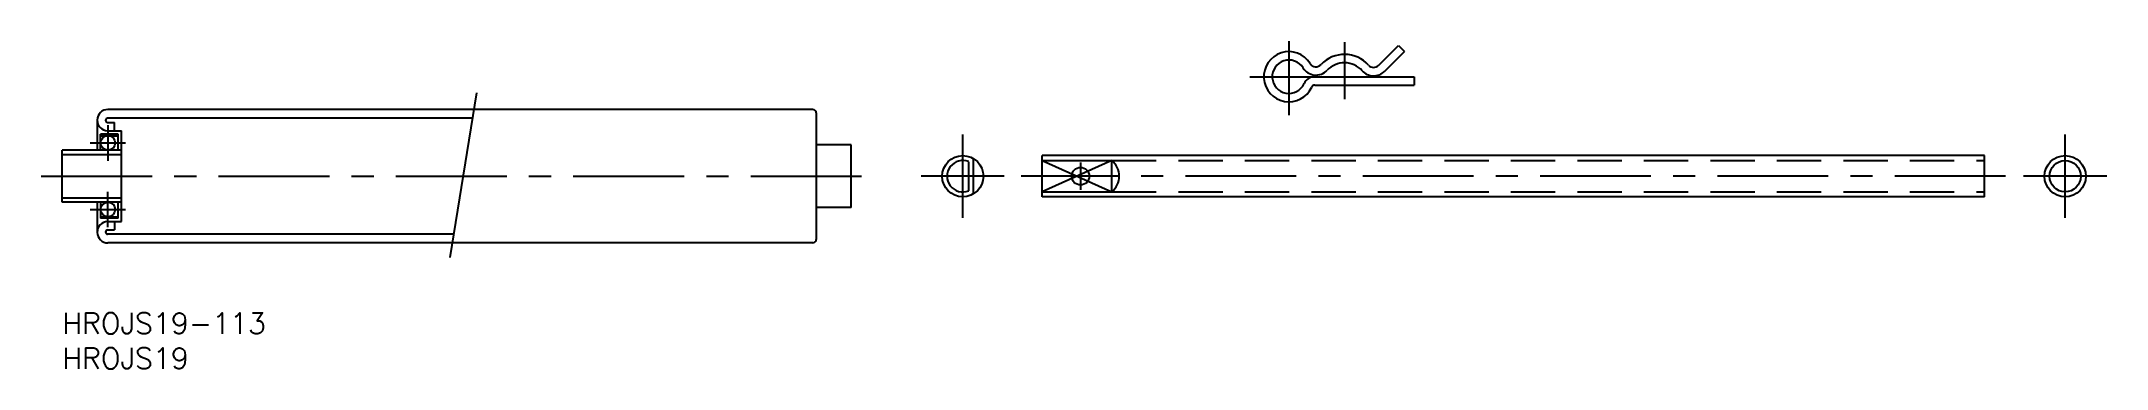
# Model space of a CAD drawing. Extents: x -3 to 293, y -8 to 39.
import ezdxf

# ---------------------------------------------------------------- set-up
doc = ezdxf.new("R2010")
doc.units = 0
doc.header["$LTSCALE"] = 0.5
doc.linetypes.add('CENTER', pattern=[50.8, 31.75, -6.35, 6.35, -6.35])
doc.linetypes.add('DASHED', pattern=[19.05, 12.7, -6.35])
for name, color, linetype in [('MSM_CENTER', 1, 'CENTER'), ('MSM_CONTINUOUS', 7, 'CONTINUOUS'), ('MSM_DASHED', 4, 'DASHED'), ('MSM_NARROW', 5, 'CONTINUOUS'), ('MSM_PART_NUMBER', 7, 'CONTINUOUS')]:
    doc.layers.add(name, color=color, linetype=linetype)
doc.styles.get("Standard").update_dxf_attribs({"font": 'txt.shx', "height": 3, "bigfont": 'bigfont.shx'})

# ---------------------------------------------------------------- blocks, each defined once
blk = doc.blocks.new('*U4')
at = {"layer": 'MSM_PART_NUMBER'}
blk.add_text('HROJS19-113', height=3, dxfattribs=at).set_placement((0, -3))
blk = doc.blocks.new('*U5')
at = {"layer": 'MSM_PART_NUMBER'}
blk.add_text('HROJS19', height=3, dxfattribs=at).set_placement((0, -8))

msp = doc.modelspace()

# ---------------------------------------------------------------- linework, layer by layer
at = {"layer": 'MSM_CENTER'}
for p, q in [((175.69, 38.86), (175.69, 28.27)), ((183.65, 38.74), (183.65, 30.6)), ((170.09, 33.79), (179.41, 33.79)), ((6.54, 26.85), (6.54, 21.77)), ((4, 24.31), (9.08, 24.31)), ((128.98, 13.6), (128.98, 25.5)), ((286.87, 13.6), (286.87, 25.5)), ((145.84, 21.52), (145.84, 17.58)), ((-3, 19.55), (116, 19.55)), ((134.93, 19.55), (123.03, 19.55)), ((278.34, 19.55), (137.34, 19.55)), ((292.82, 19.55), (280.92, 19.55)), ((6.54, 12.25), (6.54, 17.33)), ((4, 14.79), (9.08, 14.79))]:
    msp.add_line(p, q, dxfattribs=at)
at = {"layer": 'MSM_CONTINUOUS'}
for p, q in [((188.53, 35.41), (191.39, 38.27)), ((189.38, 34.56), (192.24, 37.42)), ((191.39, 38.27), (192.24, 37.42)), ((179.41, 33.79), (193.61, 33.79)), ((179.41, 32.59), (193.61, 32.59)), ((193.61, 33.79), (193.61, 32.59)), ((5, 27.59), (5, 23.27)), ((58.73, 27.85), (6.5, 27.85)), ((6.5, 27.25), (7.5, 27.25)), ((107.5, 29.1), (6.54, 29.1)), ((7.5, 26.05), (7.5, 27.25)), ((108, 28.6), (108, 10.5)), ((5.5, 23.27), (5.5, 25.55)), ((8, 25.55), (5.5, 25.55)), ((5.5, 25.35), (8, 25.35)), ((6.5, 26.05), (8.5, 26.05)), ((8, 23.27), (8, 25.55)), ((8.5, 13.05), (8.5, 26.05)), ((113, 24.05), (108, 24.05)), ((113, 15.05), (113, 24.05)), ((8.5, 23.27), (0, 23.27)), ((0, 15.83), (0, 23.27)), ((0, 22.65), (8.5, 22.65)), ((129.83, 17.47), (129.83, 21.63)), ((130.53, 17.04), (130.53, 22.06)), ((140.34, 16.6), (140.34, 22.5)), ((275.34, 22.5), (140.34, 22.5)), ((140.34, 21.8), (150.34, 21.8)), ((150.34, 17.3), (150.34, 21.8)), ((275.34, 16.6), (275.34, 22.5)), ((0, 16.45), (8.5, 16.45)), ((8.5, 15.83), (0, 15.83)), ((5, 15.83), (5, 11.51)), ((5.5, 15.83), (5.5, 13.55)), ((8, 13.55), (8, 15.83)), ((113, 15.05), (108, 15.05)), ((140.34, 17.3), (150.34, 17.3)), ((275.34, 16.6), (140.34, 16.6)), ((5.5, 13.75), (8, 13.75)), ((8, 13.55), (5.5, 13.55)), ((6.5, 13.05), (8.5, 13.05)), ((6.5, 11.85), (7.5, 11.85)), ((7.5, 13.05), (7.5, 11.85)), ((56.05, 11.25), (6.5, 11.25)), ((107.5, 10), (6.54, 10))]:
    msp.add_line(p, q, dxfattribs=at)
for centre, radius in [((6.54, 24.31), 1.04), ((128.98, 19.55), 2.95), ((145.84, 19.55), 1.25), ((286.87, 19.55), 2.95), ((286.87, 19.55), 2.25), ((6.54, 14.79), 1.04)]:
    msp.add_circle(centre, radius, dxfattribs=at)
for centre, radius, start, end in [((175.69, 33.79), 3.59, 32.0867, 335.4328), ((175.69, 33.79), 2.39, 32.0867, 335.4328), ((179.57, 36.22), 1, 212.0867, 316.5555), ((183.65, 32.37), 4.61, 41.9433, 136.5555), ((183.65, 32.37), 3.41, 41.9433, 136.5555), ((179.57, 36.22), 2.2, 212.0867, 316.5555), ((179.41, 32.09), 1.7, 90, 155.4328), ((179.41, 32.09), 0.5, 90, 155.4328), ((187.82, 36.12), 2.2, 221.9433, 315), ((187.82, 36.12), 1, 221.9433, 315), ((6.53, 27.57), 1.53, 89.434, 269.0632), ((6.5, 27.55), 0.3, 90, 270), ((107.5, 28.6), 0.5, 0, 90), ((128.98, 19.55), 2.25, 67.8039, 292.1961), ((148.43, 19.55), 2.95, 310.3553, 49.6332), ((6.53, 11.53), 1.53, 90.9368, 270.566), ((6.5, 11.55), 0.3, 90, 270), ((107.5, 10.5), 0.5, 270, 0)]:
    msp.add_arc(centre, radius, start, end, dxfattribs=at)
at = {"layer": 'MSM_DASHED'}
for p, q in [((150.34, 21.8), (275.34, 21.8)), ((150.34, 17.3), (275.34, 17.3))]:
    msp.add_line(p, q, dxfattribs=at)
at = {"layer": 'MSM_NARROW'}
for p, q in [((59.31, 31.46), (55.51, 7.92)), ((150.34, 21.8), (140.34, 17.3)), ((140.34, 21.8), (150.34, 17.3))]:
    msp.add_line(p, q, dxfattribs=at)

# ---------------------------------------------------------------- block references
at = {"layer": 'MSM_CONTINUOUS'}
for name in ['*U4', '*U5']:
    msp.add_blockref(name, (0, 0), dxfattribs=at)

doc.saveas('drawing.dxf')
